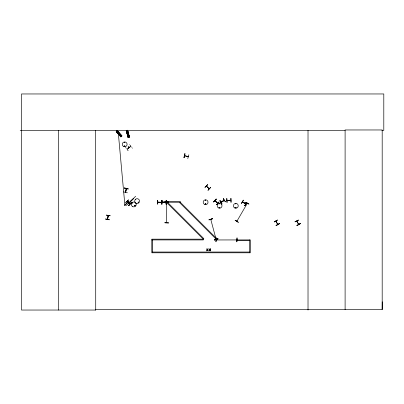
<?xml version="1.0" encoding="UTF-8"?>
<svg xmlns="http://www.w3.org/2000/svg" width="404" height="404" viewBox="0 0 404 404"><rect width="100%" height="100%" fill="white"/><g stroke="black" fill="none" stroke-linecap="round" stroke-linejoin="round"><path stroke-width="0.3" stroke-dasharray="2.02 1.52" d="M126.75 148.788L125.558 147.324M127.093 149.207L128.669 151.434L125.402 147.455M129.366 144.188L132.477 148.298L129.356 144.198"/><path stroke-width="0.61" d="M125.71 191.905L125.437 192.324M126.402 188.663L125.593 192.344L126.422 188.582M381.911 130.386L383.8 130.386L383.8 93.96L21.503 93.96L21.503 310.04L95.728 310.04L95.677 309.615L382.189 309.615L382.245 301.803M107.378 219.236L108.277 215.514L107.53 219.276M125.417 192.238L126.24 188.587L126.346 188.926M242.476 201.894L245.662 204.06M242.829 202.157L242.552 201.763M245.642 203.99L245.501 203.667M242.834 202.111C241.037 200.808 247.253 204.752 245.445 203.677M206.454 186.188L209.232 188.779M217.61 203.379L214.908 200.616M166.68 202.126L166.721 202.47L166.892 202.121M166.897 202.389L166.867 202.096M124.483 142.329L124.902 142.279L124.513 142.435M124.947 146.208L124.513 145.955L124.755 146.364M132.578 203.02L132.184 203.126L132.502 202.889M134.689 205.717C135.658 204.586 135.264 206.828 134.729 205.803M135.522 199.581L135.911 199.738L135.522 199.637M134.83 205.717C135.562 204.873 135.042 206.686 134.86 205.601M138.628 202.379C137.9 203.217 138.415 201.404 138.597 202.495M205.409 200.258C205.828 199.43 205.818 200.975 205.424 200.157M205.984 204.015C204.434 205.136 205.787 202.914 205.858 203.768M219.236 207.606C220.342 206.601 219.609 208.57 219.306 207.777M219.347 207.606C220.039 206.737 219.731 208.545 219.387 207.545M235.618 203.803L236.012 203.697L235.658 203.899M235.451 207.611C236.557 206.611 235.825 208.58 235.527 207.787M235.562 207.611C236.259 206.742 235.946 208.555 235.603 207.555M224.265 200.152L220.993 202.177L221.382 202.162M223.993 200.505C225.346 198.914 216.029 206.045 224.291 200.344M109.358 219.624L105.555 218.953M108.292 215.489L107.565 219.2M210.772 219.367L216.089 239.319M216.014 238.921L216.115 239.294M166.695 222.367L166.706 222.665M123.619 191.935L127.381 192.794M124.472 187.951L128.199 188.966L124.467 187.966M184.007 157.525L185.032 153.803M187.789 158.54L188.84 154.823M247.238 203.434L236.926 221.215L236.931 220.862M246.905 203.616L247.127 203.278M128.866 202.601L128.598 202.833M124.397 145.965C124.851 147.566 125.215 144.799 124.361 146.228M219.791 203.904L219.503 203.616L219.746 203.934M296.758 221.089L298.652 224.457M230.411 200.253L230.841 200.243M236.396 239.809L236.825 239.809M161.56 202.258L157.823 202.086M161.171 202.126L161.6 202.126M235.173 220.261L238.421 222.357L235.158 220.286M245.506 202.359L248.96 204.096L245.521 202.333M236.81 221.15L236.966 220.847M247.107 203.672L247.091 203.318M247.031 203.717L247.223 203.384M241.425 203.409L243.4 200.091L241.446 203.424M244.708 205.591L246.844 202.369M244.829 205.666L246.96 202.449M216.256 239.244L216.17 238.931M121.23 136.082L121.346 136.204M227.058 200.344L230.846 200.414L227.023 200.5M216.529 239.956L216.196 239.941L216.529 239.789M236.476 239.966L236.825 239.941M157.782 202.126L158.171 202.126M166.024 202.298L162.327 202.278M247.071 203.682L247.243 203.348M184.578 155.611L188.304 156.611M125.725 202.49L128.573 199.874L125.71 202.475M125.265 204.611L128.23 201.672M125.422 204.762L128.305 201.748M128.29 202.606L128.593 202.374M128.406 202.717L128.709 202.409M128.482 202.793L128.785 202.485M128.543 202.848L128.896 202.601M126.356 205.469L131.654 200.076M128.896 203.061L133.426 198.642L128.992 203.156M129.285 202.914L128.871 203.035M131.325 202.576L128.77 205.484L131.345 202.596M128.659 205.368L131.366 202.616M128.76 205.469L131.467 202.717M135.618 196.278L131.108 200.788M204.939 187.31L207.681 184.593M205.05 187.421L207.782 184.694M210.555 187.466L207.974 190.345L210.55 187.461M213.595 201.934L216.17 199.051L213.575 201.914M213.453 201.793L216.185 199.066M213.554 201.894L216.286 199.167M214.953 200.687L217.554 203.318M217.61 203.318L215.034 200.551M219.089 201.97L216.473 204.813L219.054 201.934M116.706 132.194L117.66 131.325M117.029 132.542L117.978 131.674M117.503 133.067L118.453 132.199M117.928 133.532L118.877 132.663M119.357 133.189L118.402 134.057L124.912 205.469M120.453 136.294L121.402 135.426M120.463 136.628L121.73 135.471M120.862 136.89L121.957 135.88L117.246 130.734L116.155 131.739L120.882 136.87M128.911 147.389L128.624 147.627L128.108 147.006L128.401 146.768L128.911 147.389L128.396 146.803M138.213 202.056C137.618 203.52 139.673 201.879 138.153 202.131M205.742 204.242C205.964 203.212 205.025 204.368 205.611 204.242M188.239 156.762L184.613 155.782M221.079 202.288L224.311 200.293M223.276 198.571L225.326 201.843M274.22 221.892L277.573 219.978L274.245 221.942M276.038 225.422L279.457 223.624M295.077 221.892L298.536 220.17M295.011 221.766L298.445 219.998M296.9 225.422L300.329 223.649M212.65 218.645L208.979 219.857L212.645 218.63M208.969 219.832L212.686 218.786M214.383 240.016L218.054 238.804L214.388 240.037M214.342 239.88L218.059 238.83M127.553 130.26L126.215 130.618L128.048 137.345L126.311 130.593M126.492 131.275L127.74 130.941M126.619 131.734L127.861 131.401M126.8 132.416L128.043 132.083M126.962 133.022L128.204 132.689M127.144 133.709L128.386 133.376M127.932 136.638L129.174 136.305M127.79 136.941L129.437 136.446M128.018 137.355L129.457 136.966L127.649 130.224M158.09 202.298L158.09 202.106M161.519 202.298L157.802 202.384M165.756 202.106C167.407 202.323 160.979 201.318 162.711 202.379M206.53 186.077L209.206 188.749M230.992 198.369L231.103 202.232M230.785 200.227L226.992 200.349L227.412 200.49M227.048 202.364L226.72 198.51M166.11 202.303L162.257 202.278M164.852 201.859L167.615 201.838L164.857 202.056M167.615 201.985L164.857 202L168.715 202.02M164.857 222.781L168.721 222.917L164.857 222.73M236.784 239.941L236.476 239.986M20.2 130.537L21.503 130.532M21.503 130.386L345.107 130.386M162.246 200.263L162.216 204.121M157.742 204.121L157.686 200.263M151.803 239.92L203.288 239.92L203.288 239.168L166.882 202.768L167.413 202.232L180.285 202.232L216.685 238.638L216.155 239.168L179.755 202.768L180.285 202.232L180.285 201.485L167.413 201.485L167.413 202.232L203.818 238.638L203.288 239.168L151.803 239.168L151.803 252.788L250.303 252.788L250.303 239.92L216.236 239.961M249.551 240.668L236.683 240.668L236.683 239.92M152.555 252.04L249.551 252.04M276.018 221.023L277.77 224.377M219.609 207.257L219.912 207.434M110.12 215.64L106.292 215.11L110.095 215.781M105.53 219.094L109.322 219.816M124.432 188.133L128.214 188.915M210.903 219.332L210.888 219.781L210.944 219.402M242.531 201.934L245.662 203.985M242.536 201.894L245.693 204.015M166.68 222.634L166.721 202.086L166.695 202.449M127.068 201.404L129.82 204.106M127.028 201.439L129.785 204.146M124.998 204.348L125.689 205.025M124.397 204.959L125.083 205.636M117.165 130.81L121.882 135.951M117.104 130.871L121.806 136.017M117.069 130.901L121.745 136.072M117.003 130.962L121.695 136.123M116.918 131.037L121.624 136.183M121.548 136.254L121.261 136.517M116.493 131.436L121.17 136.608M116.418 131.502L121.129 136.648M116.347 131.568L121.043 136.724M116.281 131.623L121.008 136.754M116.231 131.674L120.942 136.815M277.634 224.508L275.917 221.17M223.296 198.556L225.371 201.813M219.958 200.652L222.008 203.924M296.895 221.059L298.662 224.437M127.563 130.25L129.361 136.991M127.462 130.28L129.26 137.017M127.376 130.3L129.209 137.032M127.311 130.32L129.103 137.057M127.215 130.346L129.022 137.077M128.927 137.107L128.548 137.208M126.619 130.507L128.457 137.239M126.553 130.527L128.371 137.259M126.487 130.542L128.26 137.289M126.402 130.568L128.214 137.304M230.83 198.374L230.957 202.237M226.866 198.505L227.018 202.364M166.716 222.326L166.721 222.675M382.189 309.615L382.189 129.967L345.107 129.967L345.107 309.615M308.02 130.386L308.02 310.04M249.551 239.92L249.551 252.788M166.115 200.263L166.16 204.121M161.656 200.263L161.656 204.121M157.545 200.263L157.545 204.121M152.555 239.92L152.555 252.788M95.672 130.386L95.728 310.04M58.59 130.386L58.59 310.04M127.396 133.123C127.75 134.219 128.25 132.355 127.396 133.123M118.367 133.275C118.67 134.381 119.251 132.542 118.367 133.275M184.85 153.757L184.057 157.54L184.85 153.757M207.939 248.874L207.444 249.677L206.646 248.874L207.277 249.894L206.626 250.914L207.424 250.101L208.232 250.914L207.595 249.879L208.232 248.874L207.939 248.874M210.444 248.874L209.949 249.677L209.151 248.874L209.782 249.894L209.131 250.914L209.928 250.101L210.737 250.914L210.1 249.879L210.737 248.874L210.444 248.874M246.799 202.338L244.844 205.676L246.799 202.338M130.452 146.516L127.523 149.036L130.452 146.516M220.003 200.621L221.887 204L220.003 200.621M279.447 223.604L276.114 225.563L279.447 223.604M300.303 223.604L296.97 225.563L300.303 223.604M216.14 237.946L215.968 241.809L216.115 237.946M237.027 237.941L236.84 241.804L237.027 237.941M161.817 200.263L161.63 204.121L161.817 200.263M166.322 200.263L166.105 204.121L166.322 200.263M130.275 203.651L127.518 200.945L130.26 203.661M130.159 203.762L127.406 201.056L130.144 203.783M129.684 204.247L126.932 201.54L129.669 204.262M234.618 207.898A2.414 2.414 0 0 0 238.239 205.808A2.414 2.414 0 0 0 234.618 203.717A2.414 2.414 0 0 0 234.618 207.898M204.409 204.298A2.409 2.409 0 0 0 208.02 202.207A2.409 2.409 0 0 0 204.409 200.121A2.409 2.409 0 0 0 204.409 204.298M218.412 207.873A2.394 2.394 0 0 0 222.003 205.803A2.394 2.394 0 0 0 218.412 203.727A2.394 2.394 0 0 0 218.412 207.873M123.493 146.415A2.404 2.404 0 0 0 127.098 144.334A2.404 2.404 0 0 0 123.493 142.253A2.404 2.404 0 0 0 123.493 146.415M135.916 203.192A2.414 2.414 0 0 0 139.537 201.101A2.414 2.414 0 0 0 135.916 199.01A2.414 2.414 0 0 0 135.916 203.192M132.568 206.555A2.444 2.444 0 0 0 136.229 204.439A2.444 2.444 0 0 0 132.568 202.323A2.444 2.444 0 0 0 132.568 206.555"/></g></svg>
